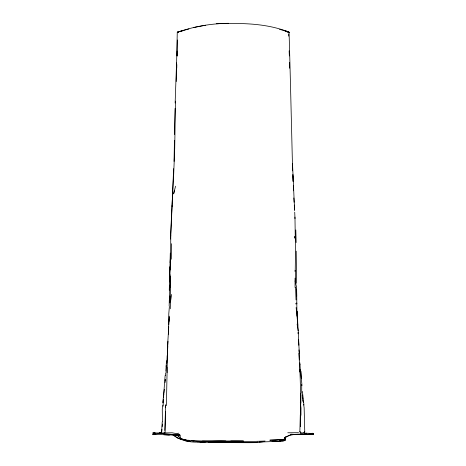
<?xml version="1.0" encoding="UTF-8"?>
<svg xmlns="http://www.w3.org/2000/svg" width="466" height="466" viewBox="0 0 466 466"><rect width="100%" height="100%" fill="white"/><g stroke="black" fill="none" stroke-linecap="round" stroke-linejoin="round"><path stroke-width="0.7" d="M166.403 405.688L167.591 345.632L168.715 327.237M170.486 270.193L170.772 236.821L173.626 168.68M177.162 56.048L177.191 51.068M167.306 356.012L167.818 345.941M169.717 285.227L169.886 302.894M168.663 328.041L168.797 313.717L169.379 306.581M177.313 39.971L177.045 55.885M294.722 236.606L295.502 239.565L295.584 246.502L295.234 270.204L295.613 270.857L295.654 276.88L295.194 281.546L296.632 287.394L296.959 316.158M228.544 23.3C211.133 23.533 193.623 26.422 177.255 32.434L176.23 81.562M169.269 290.213L170.294 253.114M169.886 271.165L169.991 282.017M170.44 238.05L173.579 174.226M300.902 415.305C300.436 394.708 300.634 373.942 298.729 353.444M169.857 274.398L169.828 281.452M171.278 259.201L171.564 243.701M174.057 161.44L174.453 140.371M175.466 101.11L174.715 148.258L173.672 174.686M165.611 411.74L165.121 431.464L164.894 432.926L163.886 432.978M170.073 301.118L170.591 276.012M299.988 372.072L300.04 369.352M169.158 306.075L169.298 300.162M176.754 68.182L176.841 64.564M174.36 134.523L175.065 108.397M170.265 308.76L170.463 301.916L171.639 294.419M165.657 405.437L164.766 430.468M176.562 62.893L175.14 103.021M166.886 363.136L167.16 355.721M168.995 321.429L169.199 316.164M172.14 206.648L172.199 205.238M172.525 197.485L172.612 195.37M169.863 268.171L169.432 278.581L169.84 266.709M167.795 345.358L167.993 341.24M300.442 426.734L300.867 408L300.314 402.24M301.718 393.147L301.718 386.11L301.333 384.543M163.112 406.236L163.461 399.554M300.302 414.763L299.865 431.271L300.477 433.13L300.867 432.85M163.554 396.554L165.133 375.514M166.141 366.451L166.479 360.701M170.119 262.626L170.329 259.172M162.215 421.934L161.644 431.44L161.149 432.815L161.638 432.728M300.081 371.973L300.069 364.319M170.177 287.429L170.346 277.724M165.115 380.734L165.22 379.283M165.477 375.648L165.68 372.748M153.78 434.364L153.821 433.782L154.328 433.59L153.774 433.497L154.211 433.904L153.821 433.782L154.45 433.561L152.434 434.242L175.012 435.168L179.567 434.801L180.965 438.669C195.423 443.527 210.97 439.887 225.876 441.022M165.785 371.309L166.216 365.565M165.442 407.22L165.646 404.651M168.686 326.794L168.377 334.238M163.112 402.199L163.356 399.327M163.479 397.894L163.782 394.3M168.774 324.808L169.443 317.107M161.696 432.052L161.941 429.367M162.185 426.687L162.424 424.002M296.213 251.145L296.557 283.264M163.898 392.867L164.271 389.308M170.375 239.058L170.76 235.447M162.698 402.979L163.816 393.589M165.104 382.516L165.459 379.86M162.838 405.041L162.273 409.16L162.407 421.881M285.524 436.875C286.759 444.413 276 440.003 272.092 441.325M303.634 404.354L304.147 407.855L304.752 431.499L304.56 432.687L303.704 432.943L300.075 432.862M174.336 190.571L173.632 193.949L175.536 186.196M313.531 434.423L313.56 434.335C303.896 435.098 293.038 432.232 284.406 437.848L291.029 434.487M154.764 433.863L154.974 433.199L154.316 432.815L154.974 433.199L153.733 433.427L154.718 433.613L153.774 433.497M154.543 433.432L152.86 433.001L161.318 432.914M303.704 432.943L304.752 431.499M283.678 439.613L269.919 440.166L283.678 439.613L285.973 437.021M312.389 433.933L311.865 433.7L312.418 433.607L312.144 433.898L311.305 433.479L313.566 433.485L312.272 433.997M284.109 439.112L282.518 440.504L279.151 440.912M295.805 303.75L296.79 302.987M153.576 434.726L154.013 434.446M257.331 441.995L256.271 442.648L249.001 442.7L208.401 442.56L202.78 441.861L200.147 442.7L198.895 441.949L197.904 442.112C188.864 442.473 180.033 440.143 172.688 434.848M152.79 434.545C161.149 432.064 170.41 435.209 179.055 434.493L179.707 434.411L180.144 435.698L178.327 436.094L176.131 435.052M197.904 442.112L199.104 441.698M288.681 32.556L289.066 32.142C265.9 22.997 240.916 23.009 216.434 23.731M295.875 303.966L296.993 303.646M183.091 30.715L177.389 32.014L188.916 28.985M264.426 441.547L256.271 442.648L208.401 442.56L211.273 442.356M302.44 434.434L313.56 434.335M193.495 27.558L205.506 25.251M178.635 32.276L177.255 32.434M312.418 433.607L311.865 433.7L313.566 433.485L305.912 433.188M175.012 435.168L179.055 434.493L179.276 434.836M200.147 442.7L205.821 441.989M178.845 433.205L176.142 433.566L172.164 432.798L164.894 432.926M294.489 270.996L295.613 270.857M295.106 434.335L305.783 434.044M309.243 433.642L312.703 433.24M287.772 432.774L298.555 432.704M265.09 441.034C244.231 441.879 223.313 441.785 202.454 441.069M259.119 442.042L280.322 441.308M164.51 433.048L159.401 432.867L161.51 432.85M303.71 434.289L310.135 434.067M304.269 433.24L306.313 433.182M202.78 441.861L204.23 441.855M230.816 441.028L243.526 441.04C226.627 440.65 209.584 441.721 192.773 440.644M272.29 441.086L280.608 441.279M187.134 441.081L190.623 441.209M280.083 440.405L285.035 440.358L285.081 437.819L285.087 440.527M304.345 434.219L312.342 434.58M290.836 434.195L296.277 434.475M152.86 433.001L155.673 433.147M176.771 434.23L179.707 434.411M163.927 434.731L169.374 435.098M301.007 434.096L303.156 434.324L301.793 434.032M186.359 440.003L178.845 438.325M187.728 440.172L189.097 440.341M191.147 440.597L193.879 440.935M279.553 29.381L288.431 31.665L288.646 32.41L284.697 30.861M299.72 431.632L300.279 431.749M175.88 434.964L177.167 435.296M178.327 436.094L177.808 435.46L179.649 438.023L181.74 438.605M287.044 31.816L289.077 32.428M176.142 434.959L177.255 435.296M183.889 440.23L186.435 441.052M181.484 439.386L177.494 438.075L173.812 435.069M179.649 438.023L180.965 438.669M288.431 31.665L289.031 32.521M294.658 236.751L295.281 238.592L294.966 217.08M297.127 324.15L298.083 330.784M302.615 397.352L302.818 398.756M303.127 400.853L303.331 402.257M303.966 405.082L302.393 391.434M296.131 307.496L296.667 312.511M296.376 309.069L298.193 329.252L298.91 345.283M301.991 385.685L300.739 371.146M292.578 169.222C291.425 123.548 290.388 77.834 289.066 32.142M292.432 168.873L292.596 170.876M298.927 349.884L299.201 353.327M298.52 339.813L299.661 357.789M299.428 357.067L299.65 359.956M299.877 362.845L299.988 364.29M293.842 197.957L294.11 202.227M294.285 205.069L294.634 210.76M294.722 212.187L294.984 218.653M302.114 394.685L302.486 401.121M300.85 371.111L301.217 378.415M292.52 163.717L294.559 209.589M296.038 299.941L295.572 287.248M289.141 50.87L289.357 55.932M292.875 174.296L293.161 181.472M293.335 185.771L293.545 190.786M297.372 311.195L297.809 325.355M298.013 332.398L298.059 333.784M295.811 229.93L296.143 242.553M292.922 175.734L293.073 181.344M296.72 296.219L296.609 289.036M169.95 295.916L170.038 300.226M166.95 367.132L167.044 372.742M300.774 393.263L300.914 403.195M289.636 62.438L289.66 68.246M288.687 33.989L288.699 36.138M295.048 278.132L295.06 287.458"/></g></svg>
